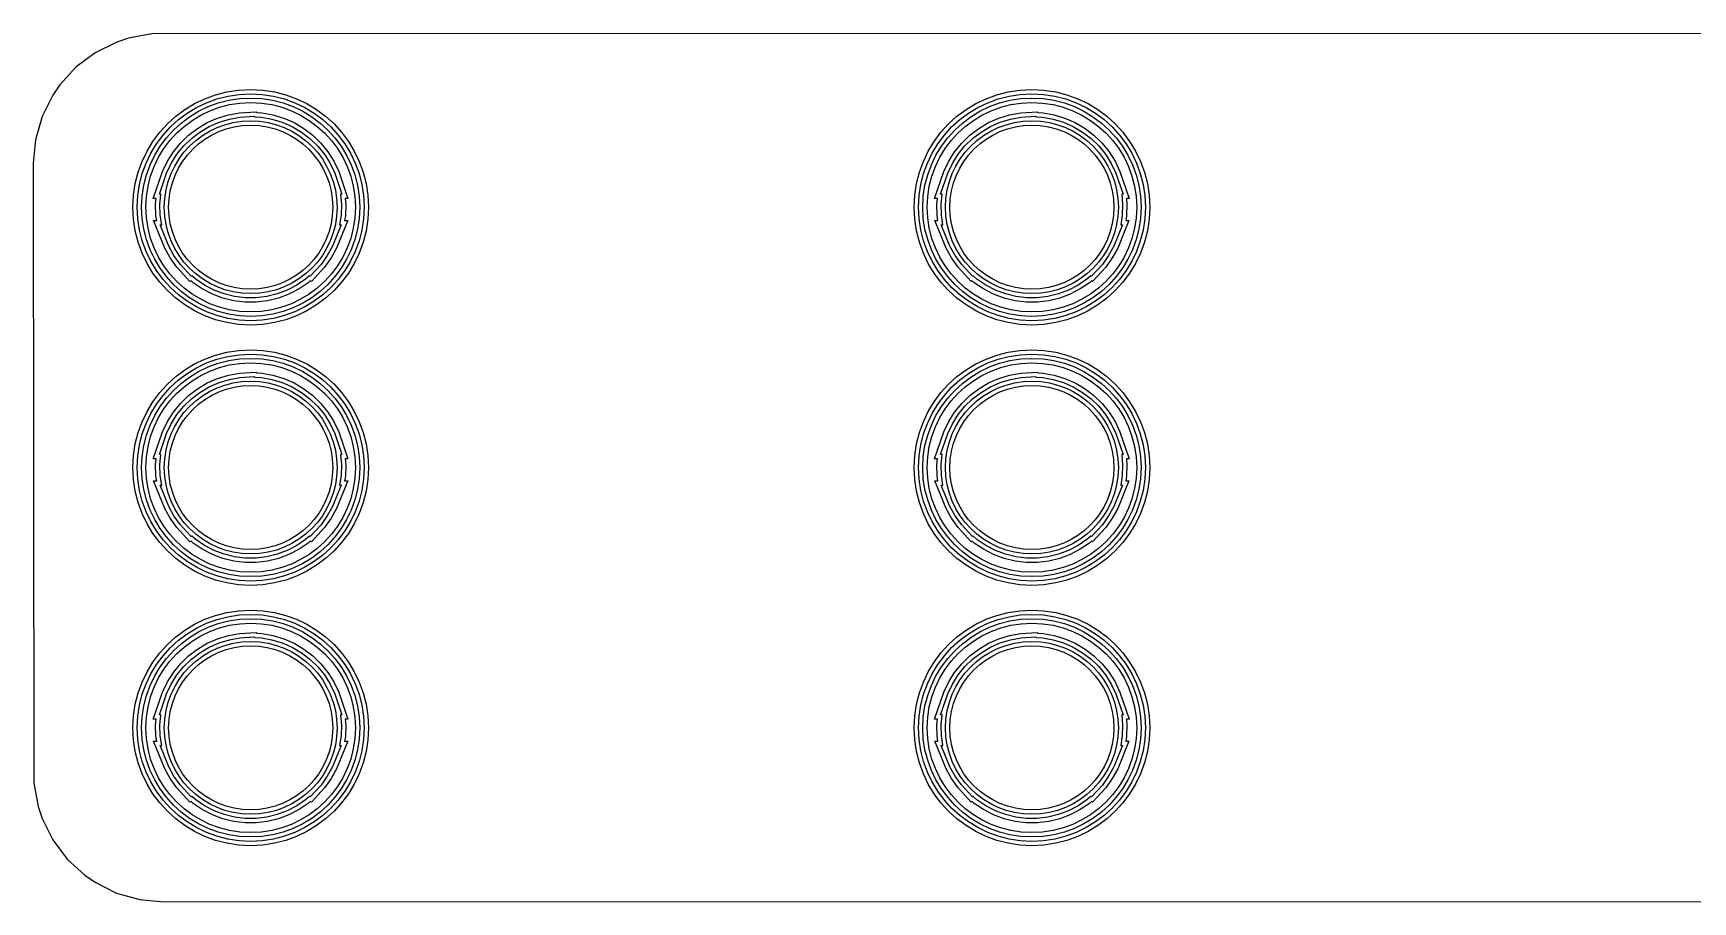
# Model space of a CAD drawing. Header units: millimetres. Extents: x -214 to 214, y -114 to 114.
# Drawn here: x -122.44 to -84.2, y 86.49 to 106.51 of the extents above; entities that cross this region are included whole.
import ezdxf

# ---------------------------------------------------------------- set-up
doc = ezdxf.new("R2010")
doc.units = ezdxf.units.MM
doc.layers.add('1', color=7, linetype='CONTINUOUS')

msp = doc.modelspace()

# ---------------------------------------------------------------- linework, layer by layer
at = {"layer": '1', "color": 0}
for p, q in [((-120.513, 106.306), (-121.011, 106.059)), ((-120.239, 106.398), (-120.513, 106.306)), ((-119.704, 106.497), (-120.239, 106.398)), ((-59.426, 106.51), (-119.704, 106.497)), ((-121.011, 106.059), (-121.454, 105.725)), ((-121.454, 105.725), (-121.823, 105.322)), ((-121.823, 105.322), (-121.985, 105.084)), ((-121.985, 105.084), (-122.233, 104.587)), ((-122.233, 104.587), (-122.385, 104.053)), ((-122.385, 104.053), (-122.436, 103.514)), ((-122.436, 103.514), (-122.437, 103.513)), ((-122.437, 103.513), (-122.424, 89.222)), ((-122.424, 89.222), (-122.325, 88.687)), ((-122.325, 88.687), (-122.233, 88.413)), ((-122.233, 88.413), (-121.986, 87.915)), ((-121.986, 87.915), (-121.652, 87.472)), ((-121.652, 87.472), (-121.249, 87.103)), ((-121.249, 87.103), (-121.011, 86.941)), ((-121.011, 86.941), (-120.514, 86.693)), ((-120.514, 86.693), (-119.98, 86.541)), ((-119.98, 86.541), (-119.428, 86.49)), ((-119.428, 86.49), (-59.149, 86.502))]:
    msp.add_line(p, q, dxfattribs=at)
at = {"layer": '1', "color": 1}
for p, q in [((-118.651, 104.315), (-118.427, 104.448)), ((-118.427, 104.448), (-118.189, 104.553)), ((-118.381, 104.359), (-118.155, 104.459)), ((-118.189, 104.553), (-117.94, 104.628)), ((-118.155, 104.459), (-117.917, 104.531)), ((-117.94, 104.628), (-117.685, 104.674)), ((-117.917, 104.531), (-117.673, 104.575)), ((-117.685, 104.674), (-117.303, 104.698)), ((-117.673, 104.575), (-117.342, 104.595)), ((-117.342, 104.595), (-117.332, 104.584)), ((-117.332, 104.584), (-117.18, 104.575)), ((-117.303, 104.698), (-117.286, 104.681)), ((-117.286, 104.681), (-117.168, 104.674)), ((-117.18, 104.575), (-116.936, 104.531)), ((-117.168, 104.674), (-116.913, 104.628)), ((-116.936, 104.531), (-116.698, 104.459)), ((-116.913, 104.628), (-116.664, 104.553)), ((-116.698, 104.459), (-116.472, 104.359)), ((-116.664, 104.553), (-116.426, 104.448)), ((-116.426, 104.448), (-116.202, 104.315)), ((-100.651, 104.315), (-100.427, 104.448)), ((-100.427, 104.448), (-100.189, 104.553)), ((-100.381, 104.359), (-100.155, 104.459)), ((-100.189, 104.553), (-99.94, 104.628)), ((-100.155, 104.459), (-99.917, 104.531)), ((-99.94, 104.628), (-99.685, 104.674)), ((-99.917, 104.531), (-99.673, 104.575)), ((-99.685, 104.674), (-99.303, 104.698)), ((-99.673, 104.575), (-99.342, 104.595)), ((-99.342, 104.595), (-99.332, 104.584)), ((-99.332, 104.584), (-99.18, 104.575)), ((-99.303, 104.698), (-99.286, 104.681)), ((-99.286, 104.681), (-99.168, 104.674)), ((-99.18, 104.575), (-98.936, 104.531)), ((-99.168, 104.674), (-98.913, 104.628)), ((-98.936, 104.531), (-98.698, 104.459)), ((-98.913, 104.628), (-98.664, 104.553)), ((-98.698, 104.459), (-98.472, 104.359)), ((-98.664, 104.553), (-98.426, 104.448)), ((-98.426, 104.448), (-98.202, 104.315)), ((-119.043, 103.978), (-118.857, 104.159)), ((-118.969, 103.91), (-118.792, 104.083)), ((-118.857, 104.159), (-118.651, 104.315)), ((-118.792, 104.083), (-118.595, 104.232)), ((-118.595, 104.232), (-118.381, 104.359)), ((-116.472, 104.359), (-116.258, 104.232)), ((-116.258, 104.232), (-116.061, 104.083)), ((-116.202, 104.315), (-115.996, 104.159)), ((-116.061, 104.083), (-115.884, 103.91)), ((-115.996, 104.159), (-115.81, 103.978)), ((-101.043, 103.978), (-100.857, 104.159)), ((-100.969, 103.91), (-100.792, 104.083)), ((-100.857, 104.159), (-100.651, 104.315)), ((-100.792, 104.083), (-100.595, 104.232)), ((-100.595, 104.232), (-100.381, 104.359)), ((-98.472, 104.359), (-98.258, 104.232)), ((-98.258, 104.232), (-98.061, 104.083)), ((-98.202, 104.315), (-97.996, 104.159)), ((-98.061, 104.083), (-97.884, 103.91)), ((-97.996, 104.159), (-97.81, 103.978)), ((-119.344, 103.558), (-119.206, 103.776)), ((-119.256, 103.51), (-119.125, 103.718)), ((-119.206, 103.776), (-119.043, 103.978)), ((-119.125, 103.718), (-118.969, 103.91)), ((-115.884, 103.91), (-115.728, 103.718)), ((-115.81, 103.978), (-115.647, 103.776)), ((-115.728, 103.718), (-115.597, 103.51)), ((-115.647, 103.776), (-115.509, 103.558)), ((-101.344, 103.558), (-101.206, 103.776)), ((-101.256, 103.51), (-101.125, 103.718)), ((-101.206, 103.776), (-101.043, 103.978)), ((-101.125, 103.718), (-100.969, 103.91)), ((-97.884, 103.91), (-97.728, 103.718)), ((-97.81, 103.978), (-97.647, 103.776)), ((-97.728, 103.718), (-97.597, 103.51)), ((-97.647, 103.776), (-97.509, 103.558)), ((-119.669, 102.698), (-119.456, 103.323)), ((-119.529, 102.798), (-119.364, 103.286)), ((-119.456, 103.323), (-119.344, 103.558)), ((-119.364, 103.286), (-119.256, 103.51)), ((-115.597, 103.51), (-115.489, 103.286)), ((-115.509, 103.558), (-115.397, 103.323)), ((-115.489, 103.286), (-115.324, 102.798)), ((-115.397, 103.323), (-115.184, 102.698)), ((-101.669, 102.698), (-101.456, 103.323)), ((-101.529, 102.798), (-101.364, 103.286)), ((-101.456, 103.323), (-101.344, 103.558)), ((-101.364, 103.286), (-101.256, 103.51)), ((-97.597, 103.51), (-97.489, 103.286)), ((-97.509, 103.558), (-97.397, 103.323)), ((-97.489, 103.286), (-97.324, 102.798)), ((-97.397, 103.323), (-97.184, 102.698)), ((-119.604, 102.698), (-119.669, 102.698)), ((-119.616, 102.565), (-119.604, 102.698)), ((-119.608, 102.305), (-119.616, 102.565)), ((-119.495, 102.798), (-119.529, 102.798)), ((-119.516, 102.562), (-119.495, 102.798)), ((-119.509, 102.314), (-119.516, 102.562)), ((-115.324, 102.798), (-115.358, 102.798)), ((-115.358, 102.798), (-115.337, 102.561)), ((-115.337, 102.561), (-115.344, 102.313)), ((-115.184, 102.698), (-115.249, 102.698)), ((-115.249, 102.698), (-115.237, 102.564)), ((-115.237, 102.564), (-115.245, 102.304)), ((-101.604, 102.698), (-101.669, 102.698)), ((-101.616, 102.565), (-101.604, 102.698)), ((-101.608, 102.305), (-101.616, 102.565)), ((-101.495, 102.798), (-101.529, 102.798)), ((-101.516, 102.562), (-101.495, 102.798)), ((-101.509, 102.314), (-101.516, 102.562)), ((-97.324, 102.798), (-97.358, 102.798)), ((-97.358, 102.798), (-97.337, 102.561)), ((-97.337, 102.561), (-97.344, 102.313)), ((-97.184, 102.698), (-97.249, 102.698)), ((-97.249, 102.698), (-97.237, 102.564)), ((-97.237, 102.564), (-97.245, 102.304)), ((-119.404, 101.558), (-119.662, 102.194)), ((-119.662, 102.194), (-119.592, 102.194)), ((-119.592, 102.194), (-119.608, 102.305)), ((-119.476, 102.094), (-119.509, 102.314)), ((-115.191, 102.194), (-115.449, 101.558)), ((-115.344, 102.313), (-115.377, 102.094)), ((-115.245, 102.304), (-115.261, 102.194)), ((-115.261, 102.194), (-115.191, 102.194)), ((-101.404, 101.558), (-101.662, 102.194)), ((-101.662, 102.194), (-101.592, 102.194)), ((-101.592, 102.194), (-101.608, 102.305)), ((-101.476, 102.094), (-101.509, 102.314)), ((-97.191, 102.194), (-97.449, 101.558)), ((-97.344, 102.313), (-97.377, 102.094)), ((-97.245, 102.304), (-97.261, 102.194)), ((-97.261, 102.194), (-97.191, 102.194)), ((-119.314, 101.601), (-119.514, 102.094)), ((-119.514, 102.094), (-119.476, 102.094)), ((-115.339, 102.094), (-115.539, 101.601)), ((-115.377, 102.094), (-115.339, 102.094)), ((-101.314, 101.601), (-101.514, 102.094)), ((-101.514, 102.094), (-101.476, 102.094)), ((-97.339, 102.094), (-97.539, 101.601)), ((-97.377, 102.094), (-97.339, 102.094)), ((-119.279, 101.331), (-119.404, 101.558)), ((-119.195, 101.384), (-119.314, 101.601)), ((-119.129, 101.12), (-119.279, 101.331)), ((-119.051, 101.183), (-119.195, 101.384)), ((-115.66, 101.383), (-115.803, 101.182)), ((-115.539, 101.601), (-115.66, 101.383)), ((-115.449, 101.558), (-115.575, 101.33)), ((-101.279, 101.331), (-101.404, 101.558)), ((-101.195, 101.384), (-101.314, 101.601)), ((-101.129, 101.12), (-101.279, 101.331)), ((-101.051, 101.183), (-101.195, 101.384)), ((-97.66, 101.383), (-97.803, 101.182)), ((-97.539, 101.601), (-97.66, 101.383)), ((-97.449, 101.558), (-97.575, 101.33)), ((-118.826, 100.789), (-119.129, 101.12)), ((-118.798, 100.907), (-119.051, 101.183)), ((-115.803, 101.182), (-116.055, 100.907)), ((-115.725, 101.119), (-116.027, 100.789)), ((-115.575, 101.33), (-115.725, 101.119)), ((-100.826, 100.789), (-101.129, 101.12)), ((-100.798, 100.907), (-101.051, 101.183)), ((-97.803, 101.182), (-98.055, 100.907)), ((-97.725, 101.119), (-98.027, 100.789)), ((-97.575, 101.33), (-97.725, 101.119)), ((-118.801, 100.799), (-118.826, 100.789)), ((-118.754, 100.758), (-118.801, 100.799)), ((-118.781, 100.914), (-118.798, 100.907)), ((-118.693, 100.838), (-118.781, 100.914)), ((-118.541, 100.614), (-118.754, 100.758)), ((-118.49, 100.7), (-118.693, 100.838)), ((-118.308, 100.495), (-118.541, 100.614)), ((-118.268, 100.587), (-118.49, 100.7)), ((-118.038, 100.501), (-118.268, 100.587)), ((-116.585, 100.587), (-116.815, 100.501)), ((-116.363, 100.7), (-116.585, 100.587)), ((-116.312, 100.614), (-116.545, 100.495)), ((-116.16, 100.838), (-116.363, 100.7)), ((-116.099, 100.758), (-116.312, 100.614)), ((-116.072, 100.914), (-116.16, 100.838)), ((-116.052, 100.799), (-116.099, 100.758)), ((-116.055, 100.907), (-116.072, 100.914)), ((-116.027, 100.789), (-116.052, 100.799)), ((-100.801, 100.799), (-100.826, 100.789)), ((-100.754, 100.758), (-100.801, 100.799)), ((-100.781, 100.914), (-100.798, 100.907)), ((-100.693, 100.838), (-100.781, 100.914)), ((-100.541, 100.614), (-100.754, 100.758)), ((-100.49, 100.7), (-100.693, 100.838)), ((-100.308, 100.495), (-100.541, 100.614)), ((-100.268, 100.587), (-100.49, 100.7)), ((-100.038, 100.501), (-100.268, 100.587)), ((-98.585, 100.587), (-98.815, 100.501)), ((-98.363, 100.7), (-98.585, 100.587)), ((-98.312, 100.614), (-98.545, 100.495)), ((-98.16, 100.838), (-98.363, 100.7)), ((-98.099, 100.758), (-98.312, 100.614)), ((-98.072, 100.914), (-98.16, 100.838)), ((-98.052, 100.799), (-98.099, 100.758)), ((-98.055, 100.907), (-98.072, 100.914)), ((-98.027, 100.789), (-98.052, 100.799)), ((-118.067, 100.405), (-118.308, 100.495)), ((-117.814, 100.343), (-118.067, 100.405)), ((-117.796, 100.442), (-118.038, 100.501)), ((-117.555, 100.313), (-117.814, 100.343)), ((-117.55, 100.413), (-117.796, 100.442)), ((-117.298, 100.313), (-117.555, 100.313)), ((-117.303, 100.413), (-117.55, 100.413)), ((-117.057, 100.442), (-117.303, 100.413)), ((-117.039, 100.343), (-117.298, 100.313)), ((-116.815, 100.501), (-117.057, 100.442)), ((-116.786, 100.405), (-117.039, 100.343)), ((-116.545, 100.495), (-116.786, 100.405)), ((-100.067, 100.405), (-100.308, 100.495)), ((-99.814, 100.343), (-100.067, 100.405)), ((-99.796, 100.442), (-100.038, 100.501)), ((-99.555, 100.313), (-99.814, 100.343)), ((-99.55, 100.413), (-99.796, 100.442)), ((-99.298, 100.313), (-99.555, 100.313)), ((-99.303, 100.413), (-99.55, 100.413)), ((-99.057, 100.442), (-99.303, 100.413)), ((-99.039, 100.343), (-99.298, 100.313)), ((-98.815, 100.501), (-99.057, 100.442)), ((-98.786, 100.405), (-99.039, 100.343)), ((-98.545, 100.495), (-98.786, 100.405)), ((-117.94, 98.628), (-117.685, 98.674)), ((-117.685, 98.674), (-117.303, 98.698)), ((-117.303, 98.698), (-117.286, 98.681)), ((-117.286, 98.681), (-117.168, 98.674)), ((-117.168, 98.674), (-116.913, 98.628)), ((-99.94, 98.628), (-99.685, 98.674)), ((-99.685, 98.674), (-99.303, 98.698)), ((-99.303, 98.698), (-99.286, 98.681)), ((-99.286, 98.681), (-99.168, 98.674)), ((-99.168, 98.674), (-98.913, 98.628)), ((-118.857, 98.159), (-118.651, 98.315)), ((-118.651, 98.315), (-118.427, 98.448)), ((-118.595, 98.232), (-118.381, 98.359)), ((-118.427, 98.448), (-118.189, 98.553)), ((-118.381, 98.359), (-118.155, 98.459)), ((-118.189, 98.553), (-117.94, 98.628)), ((-118.155, 98.459), (-117.917, 98.531)), ((-117.917, 98.531), (-117.673, 98.575)), ((-117.673, 98.575), (-117.342, 98.595)), ((-117.342, 98.595), (-117.332, 98.584)), ((-117.332, 98.584), (-117.18, 98.575)), ((-117.18, 98.575), (-116.936, 98.531)), ((-116.936, 98.531), (-116.698, 98.459)), ((-116.913, 98.628), (-116.664, 98.553)), ((-116.698, 98.459), (-116.472, 98.359)), ((-116.664, 98.553), (-116.426, 98.448)), ((-116.472, 98.359), (-116.258, 98.232)), ((-116.426, 98.448), (-116.202, 98.315)), ((-116.202, 98.315), (-115.996, 98.159)), ((-100.857, 98.159), (-100.651, 98.315)), ((-100.651, 98.315), (-100.427, 98.448)), ((-100.595, 98.232), (-100.381, 98.359)), ((-100.427, 98.448), (-100.189, 98.553)), ((-100.381, 98.359), (-100.155, 98.459)), ((-100.189, 98.553), (-99.94, 98.628)), ((-100.155, 98.459), (-99.917, 98.531)), ((-99.917, 98.531), (-99.673, 98.575)), ((-99.673, 98.575), (-99.342, 98.595)), ((-99.342, 98.595), (-99.332, 98.584)), ((-99.332, 98.584), (-99.18, 98.575)), ((-99.18, 98.575), (-98.936, 98.531)), ((-98.936, 98.531), (-98.698, 98.459)), ((-98.913, 98.628), (-98.664, 98.553)), ((-98.698, 98.459), (-98.472, 98.359)), ((-98.664, 98.553), (-98.426, 98.448)), ((-98.472, 98.359), (-98.258, 98.232)), ((-98.426, 98.448), (-98.202, 98.315)), ((-98.202, 98.315), (-97.996, 98.159)), ((-119.206, 97.776), (-119.043, 97.978)), ((-119.125, 97.718), (-118.969, 97.91)), ((-119.043, 97.978), (-118.857, 98.159)), ((-118.969, 97.91), (-118.792, 98.083)), ((-118.792, 98.083), (-118.595, 98.232)), ((-116.258, 98.232), (-116.061, 98.083)), ((-116.061, 98.083), (-115.884, 97.91)), ((-115.996, 98.159), (-115.81, 97.978)), ((-115.884, 97.91), (-115.728, 97.718)), ((-115.81, 97.978), (-115.647, 97.776)), ((-101.206, 97.776), (-101.043, 97.978)), ((-101.125, 97.718), (-100.969, 97.91)), ((-101.043, 97.978), (-100.857, 98.159)), ((-100.969, 97.91), (-100.792, 98.083)), ((-100.792, 98.083), (-100.595, 98.232)), ((-98.258, 98.232), (-98.061, 98.083)), ((-98.061, 98.083), (-97.884, 97.91)), ((-97.996, 98.159), (-97.81, 97.978)), ((-97.884, 97.91), (-97.728, 97.718)), ((-97.81, 97.978), (-97.647, 97.776)), ((-119.456, 97.323), (-119.344, 97.558)), ((-119.364, 97.286), (-119.256, 97.51)), ((-119.344, 97.558), (-119.206, 97.776)), ((-119.256, 97.51), (-119.125, 97.718)), ((-115.728, 97.718), (-115.597, 97.51)), ((-115.647, 97.776), (-115.509, 97.558)), ((-115.597, 97.51), (-115.489, 97.286)), ((-115.509, 97.558), (-115.397, 97.323)), ((-101.456, 97.323), (-101.344, 97.558)), ((-101.364, 97.286), (-101.256, 97.51)), ((-101.344, 97.558), (-101.206, 97.776)), ((-101.256, 97.51), (-101.125, 97.718)), ((-97.728, 97.718), (-97.597, 97.51)), ((-97.647, 97.776), (-97.509, 97.558)), ((-97.597, 97.51), (-97.489, 97.286)), ((-97.509, 97.558), (-97.397, 97.323)), ((-119.669, 96.698), (-119.456, 97.323)), ((-119.529, 96.798), (-119.364, 97.286)), ((-115.489, 97.286), (-115.324, 96.798)), ((-115.397, 97.323), (-115.184, 96.698)), ((-101.669, 96.698), (-101.456, 97.323)), ((-101.529, 96.798), (-101.364, 97.286)), ((-97.489, 97.286), (-97.324, 96.798)), ((-97.397, 97.323), (-97.184, 96.698)), ((-119.495, 96.798), (-119.529, 96.798)), ((-119.516, 96.562), (-119.495, 96.798)), ((-115.324, 96.798), (-115.358, 96.798)), ((-115.358, 96.798), (-115.337, 96.561)), ((-101.495, 96.798), (-101.529, 96.798)), ((-101.516, 96.562), (-101.495, 96.798)), ((-97.324, 96.798), (-97.358, 96.798)), ((-97.358, 96.798), (-97.337, 96.561)), ((-119.604, 96.698), (-119.669, 96.698)), ((-119.616, 96.565), (-119.604, 96.698)), ((-119.608, 96.305), (-119.616, 96.565)), ((-119.509, 96.314), (-119.516, 96.562)), ((-115.337, 96.561), (-115.344, 96.313)), ((-115.184, 96.698), (-115.249, 96.698)), ((-115.249, 96.698), (-115.237, 96.564)), ((-115.237, 96.564), (-115.245, 96.304)), ((-101.604, 96.698), (-101.669, 96.698)), ((-101.616, 96.565), (-101.604, 96.698)), ((-101.608, 96.305), (-101.616, 96.565)), ((-101.509, 96.314), (-101.516, 96.562)), ((-97.337, 96.561), (-97.344, 96.313)), ((-97.184, 96.698), (-97.249, 96.698)), ((-97.249, 96.698), (-97.237, 96.564)), ((-97.237, 96.564), (-97.245, 96.304)), ((-119.404, 95.558), (-119.662, 96.194)), ((-119.662, 96.194), (-119.592, 96.194)), ((-119.592, 96.194), (-119.608, 96.305)), ((-119.314, 95.601), (-119.514, 96.094)), ((-119.514, 96.094), (-119.476, 96.094)), ((-119.476, 96.094), (-119.509, 96.314)), ((-115.339, 96.094), (-115.539, 95.601)), ((-115.191, 96.194), (-115.449, 95.558)), ((-115.344, 96.313), (-115.377, 96.094)), ((-115.377, 96.094), (-115.339, 96.094)), ((-115.245, 96.304), (-115.261, 96.194)), ((-115.261, 96.194), (-115.191, 96.194)), ((-101.404, 95.558), (-101.662, 96.194)), ((-101.662, 96.194), (-101.592, 96.194)), ((-101.592, 96.194), (-101.608, 96.305)), ((-101.314, 95.601), (-101.514, 96.094)), ((-101.514, 96.094), (-101.476, 96.094)), ((-101.476, 96.094), (-101.509, 96.314)), ((-97.339, 96.094), (-97.539, 95.601)), ((-97.191, 96.194), (-97.449, 95.558)), ((-97.344, 96.313), (-97.377, 96.094)), ((-97.377, 96.094), (-97.339, 96.094)), ((-97.245, 96.304), (-97.261, 96.194)), ((-97.261, 96.194), (-97.191, 96.194)), ((-119.195, 95.384), (-119.314, 95.601)), ((-115.539, 95.601), (-115.66, 95.383)), ((-101.195, 95.384), (-101.314, 95.601)), ((-97.539, 95.601), (-97.66, 95.383)), ((-119.279, 95.331), (-119.404, 95.558)), ((-119.129, 95.12), (-119.279, 95.331)), ((-119.051, 95.183), (-119.195, 95.384)), ((-115.66, 95.383), (-115.803, 95.182)), ((-115.575, 95.33), (-115.725, 95.119)), ((-115.449, 95.558), (-115.575, 95.33)), ((-101.279, 95.331), (-101.404, 95.558)), ((-101.129, 95.12), (-101.279, 95.331)), ((-101.051, 95.183), (-101.195, 95.384)), ((-97.66, 95.383), (-97.803, 95.182)), ((-97.575, 95.33), (-97.725, 95.119)), ((-97.449, 95.558), (-97.575, 95.33)), ((-118.826, 94.789), (-119.129, 95.12)), ((-118.798, 94.907), (-119.051, 95.183)), ((-118.781, 94.914), (-118.798, 94.907)), ((-118.693, 94.838), (-118.781, 94.914)), ((-118.49, 94.7), (-118.693, 94.838)), ((-116.16, 94.838), (-116.363, 94.7)), ((-116.072, 94.914), (-116.16, 94.838)), ((-116.055, 94.907), (-116.072, 94.914)), ((-115.803, 95.182), (-116.055, 94.907)), ((-115.725, 95.119), (-116.027, 94.789)), ((-100.826, 94.789), (-101.129, 95.12)), ((-100.798, 94.907), (-101.051, 95.183)), ((-100.781, 94.914), (-100.798, 94.907)), ((-100.693, 94.838), (-100.781, 94.914)), ((-100.49, 94.7), (-100.693, 94.838)), ((-98.16, 94.838), (-98.363, 94.7)), ((-98.072, 94.914), (-98.16, 94.838)), ((-98.055, 94.907), (-98.072, 94.914)), ((-97.803, 95.182), (-98.055, 94.907)), ((-97.725, 95.119), (-98.027, 94.789)), ((-118.801, 94.799), (-118.826, 94.789)), ((-118.754, 94.758), (-118.801, 94.799)), ((-118.541, 94.614), (-118.754, 94.758)), ((-118.308, 94.495), (-118.541, 94.614)), ((-118.268, 94.587), (-118.49, 94.7)), ((-118.067, 94.405), (-118.308, 94.495)), ((-118.038, 94.501), (-118.268, 94.587)), ((-117.796, 94.442), (-118.038, 94.501)), ((-116.815, 94.501), (-117.057, 94.442)), ((-116.585, 94.587), (-116.815, 94.501)), ((-116.545, 94.495), (-116.786, 94.405)), ((-116.363, 94.7), (-116.585, 94.587)), ((-116.312, 94.614), (-116.545, 94.495)), ((-116.099, 94.758), (-116.312, 94.614)), ((-116.052, 94.799), (-116.099, 94.758)), ((-116.027, 94.789), (-116.052, 94.799)), ((-100.801, 94.799), (-100.826, 94.789)), ((-100.754, 94.758), (-100.801, 94.799)), ((-100.541, 94.614), (-100.754, 94.758)), ((-100.308, 94.495), (-100.541, 94.614)), ((-100.268, 94.587), (-100.49, 94.7)), ((-100.067, 94.405), (-100.308, 94.495)), ((-100.038, 94.501), (-100.268, 94.587)), ((-99.796, 94.442), (-100.038, 94.501)), ((-98.815, 94.501), (-99.057, 94.442)), ((-98.585, 94.587), (-98.815, 94.501)), ((-98.545, 94.495), (-98.786, 94.405)), ((-98.363, 94.7), (-98.585, 94.587)), ((-98.312, 94.614), (-98.545, 94.495)), ((-98.099, 94.758), (-98.312, 94.614)), ((-98.052, 94.799), (-98.099, 94.758)), ((-98.027, 94.789), (-98.052, 94.799)), ((-117.814, 94.343), (-118.067, 94.405)), ((-117.555, 94.313), (-117.814, 94.343)), ((-117.55, 94.413), (-117.796, 94.442)), ((-117.298, 94.313), (-117.555, 94.313)), ((-117.303, 94.413), (-117.55, 94.413)), ((-117.057, 94.442), (-117.303, 94.413)), ((-117.039, 94.343), (-117.298, 94.313)), ((-116.786, 94.405), (-117.039, 94.343)), ((-99.814, 94.343), (-100.067, 94.405)), ((-99.555, 94.313), (-99.814, 94.343)), ((-99.55, 94.413), (-99.796, 94.442)), ((-99.298, 94.313), (-99.555, 94.313)), ((-99.303, 94.413), (-99.55, 94.413)), ((-99.057, 94.442), (-99.303, 94.413)), ((-99.039, 94.343), (-99.298, 94.313)), ((-98.786, 94.405), (-99.039, 94.343)), ((-118.427, 92.448), (-118.189, 92.553)), ((-118.189, 92.553), (-117.94, 92.628)), ((-117.94, 92.628), (-117.685, 92.674)), ((-117.917, 92.531), (-117.673, 92.575)), ((-117.685, 92.674), (-117.303, 92.698)), ((-117.673, 92.575), (-117.342, 92.595)), ((-117.342, 92.595), (-117.332, 92.584)), ((-117.332, 92.584), (-117.18, 92.575)), ((-117.303, 92.698), (-117.286, 92.681)), ((-117.286, 92.681), (-117.168, 92.674)), ((-117.18, 92.575), (-116.936, 92.531)), ((-117.168, 92.674), (-116.913, 92.628)), ((-116.913, 92.628), (-116.664, 92.553)), ((-116.664, 92.553), (-116.426, 92.448)), ((-100.427, 92.448), (-100.189, 92.553)), ((-100.189, 92.553), (-99.94, 92.628)), ((-99.94, 92.628), (-99.685, 92.674)), ((-99.917, 92.531), (-99.673, 92.575)), ((-99.685, 92.674), (-99.303, 92.698)), ((-99.673, 92.575), (-99.342, 92.595)), ((-99.342, 92.595), (-99.332, 92.584)), ((-99.332, 92.584), (-99.18, 92.575)), ((-99.303, 92.698), (-99.286, 92.681)), ((-99.286, 92.681), (-99.168, 92.674)), ((-99.18, 92.575), (-98.936, 92.531)), ((-99.168, 92.674), (-98.913, 92.628)), ((-98.913, 92.628), (-98.664, 92.553)), ((-98.664, 92.553), (-98.426, 92.448)), ((-119.043, 91.978), (-118.857, 92.159)), ((-118.857, 92.159), (-118.651, 92.315)), ((-118.792, 92.083), (-118.595, 92.232)), ((-118.651, 92.315), (-118.427, 92.448)), ((-118.595, 92.232), (-118.381, 92.359)), ((-118.381, 92.359), (-118.155, 92.459)), ((-118.155, 92.459), (-117.917, 92.531)), ((-116.936, 92.531), (-116.698, 92.459)), ((-116.698, 92.459), (-116.472, 92.359)), ((-116.472, 92.359), (-116.258, 92.232)), ((-116.426, 92.448), (-116.202, 92.315)), ((-116.258, 92.232), (-116.061, 92.083)), ((-116.202, 92.315), (-115.996, 92.159)), ((-115.996, 92.159), (-115.81, 91.978)), ((-101.043, 91.978), (-100.857, 92.159)), ((-100.857, 92.159), (-100.651, 92.315)), ((-100.792, 92.083), (-100.595, 92.232)), ((-100.651, 92.315), (-100.427, 92.448)), ((-100.595, 92.232), (-100.381, 92.359)), ((-100.381, 92.359), (-100.155, 92.459)), ((-100.155, 92.459), (-99.917, 92.531)), ((-98.936, 92.531), (-98.698, 92.459)), ((-98.698, 92.459), (-98.472, 92.359)), ((-98.472, 92.359), (-98.258, 92.232)), ((-98.426, 92.448), (-98.202, 92.315)), ((-98.258, 92.232), (-98.061, 92.083)), ((-98.202, 92.315), (-97.996, 92.159)), ((-97.996, 92.159), (-97.81, 91.978)), ((-119.344, 91.558), (-119.206, 91.776)), ((-119.206, 91.776), (-119.043, 91.978)), ((-119.125, 91.718), (-118.969, 91.91)), ((-118.969, 91.91), (-118.792, 92.083)), ((-116.061, 92.083), (-115.884, 91.91)), ((-115.884, 91.91), (-115.728, 91.718)), ((-115.81, 91.978), (-115.647, 91.776)), ((-115.647, 91.776), (-115.509, 91.558)), ((-101.344, 91.558), (-101.206, 91.776)), ((-101.206, 91.776), (-101.043, 91.978)), ((-101.125, 91.718), (-100.969, 91.91)), ((-100.969, 91.91), (-100.792, 92.083)), ((-98.061, 92.083), (-97.884, 91.91)), ((-97.884, 91.91), (-97.728, 91.718)), ((-97.81, 91.978), (-97.647, 91.776)), ((-97.647, 91.776), (-97.509, 91.558)), ((-119.456, 91.323), (-119.344, 91.558)), ((-119.364, 91.286), (-119.256, 91.51)), ((-119.256, 91.51), (-119.125, 91.718)), ((-115.728, 91.718), (-115.597, 91.51)), ((-115.597, 91.51), (-115.489, 91.286)), ((-115.509, 91.558), (-115.397, 91.323)), ((-101.456, 91.323), (-101.344, 91.558)), ((-101.364, 91.286), (-101.256, 91.51)), ((-101.256, 91.51), (-101.125, 91.718)), ((-97.728, 91.718), (-97.597, 91.51)), ((-97.597, 91.51), (-97.489, 91.286)), ((-97.509, 91.558), (-97.397, 91.323)), ((-119.669, 90.698), (-119.456, 91.323)), ((-119.529, 90.798), (-119.364, 91.286)), ((-115.489, 91.286), (-115.324, 90.798)), ((-115.397, 91.323), (-115.184, 90.698)), ((-101.669, 90.698), (-101.456, 91.323)), ((-101.529, 90.798), (-101.364, 91.286)), ((-97.489, 91.286), (-97.324, 90.798)), ((-97.397, 91.323), (-97.184, 90.698)), ((-119.604, 90.698), (-119.669, 90.698)), ((-119.616, 90.565), (-119.604, 90.698)), ((-119.495, 90.798), (-119.529, 90.798)), ((-119.516, 90.562), (-119.495, 90.798)), ((-115.324, 90.798), (-115.358, 90.798)), ((-115.358, 90.798), (-115.337, 90.561)), ((-115.184, 90.698), (-115.249, 90.698)), ((-115.249, 90.698), (-115.237, 90.564)), ((-101.604, 90.698), (-101.669, 90.698)), ((-101.616, 90.565), (-101.604, 90.698)), ((-101.495, 90.798), (-101.529, 90.798)), ((-101.516, 90.562), (-101.495, 90.798)), ((-97.324, 90.798), (-97.358, 90.798)), ((-97.358, 90.798), (-97.337, 90.561)), ((-97.184, 90.698), (-97.249, 90.698)), ((-97.249, 90.698), (-97.237, 90.564)), ((-119.608, 90.305), (-119.616, 90.565)), ((-119.592, 90.194), (-119.608, 90.305)), ((-119.509, 90.314), (-119.516, 90.562)), ((-119.476, 90.094), (-119.509, 90.314)), ((-115.344, 90.313), (-115.377, 90.094)), ((-115.337, 90.561), (-115.344, 90.313)), ((-115.245, 90.304), (-115.261, 90.194)), ((-115.237, 90.564), (-115.245, 90.304)), ((-101.608, 90.305), (-101.616, 90.565)), ((-101.592, 90.194), (-101.608, 90.305)), ((-101.509, 90.314), (-101.516, 90.562)), ((-101.476, 90.094), (-101.509, 90.314)), ((-97.344, 90.313), (-97.377, 90.094)), ((-97.337, 90.561), (-97.344, 90.313)), ((-97.245, 90.304), (-97.261, 90.194)), ((-97.237, 90.564), (-97.245, 90.304)), ((-119.404, 89.558), (-119.662, 90.194)), ((-119.662, 90.194), (-119.592, 90.194)), ((-119.314, 89.601), (-119.514, 90.094)), ((-119.514, 90.094), (-119.476, 90.094)), ((-115.339, 90.094), (-115.539, 89.601)), ((-115.191, 90.194), (-115.449, 89.558)), ((-115.377, 90.094), (-115.339, 90.094)), ((-115.261, 90.194), (-115.191, 90.194)), ((-101.404, 89.558), (-101.662, 90.194)), ((-101.662, 90.194), (-101.592, 90.194)), ((-101.314, 89.601), (-101.514, 90.094)), ((-101.514, 90.094), (-101.476, 90.094)), ((-97.339, 90.094), (-97.539, 89.601)), ((-97.191, 90.194), (-97.449, 89.558)), ((-97.377, 90.094), (-97.339, 90.094)), ((-97.261, 90.194), (-97.191, 90.194)), ((-119.279, 89.331), (-119.404, 89.558)), ((-119.195, 89.384), (-119.314, 89.601)), ((-115.539, 89.601), (-115.66, 89.383)), ((-115.449, 89.558), (-115.575, 89.33)), ((-101.279, 89.331), (-101.404, 89.558)), ((-101.195, 89.384), (-101.314, 89.601)), ((-97.539, 89.601), (-97.66, 89.383)), ((-97.449, 89.558), (-97.575, 89.33)), ((-119.129, 89.12), (-119.279, 89.331)), ((-119.051, 89.183), (-119.195, 89.384)), ((-118.826, 88.789), (-119.129, 89.12)), ((-118.798, 88.907), (-119.051, 89.183)), ((-115.803, 89.182), (-116.055, 88.907)), ((-115.725, 89.119), (-116.027, 88.789)), ((-115.66, 89.383), (-115.803, 89.182)), ((-115.575, 89.33), (-115.725, 89.119)), ((-101.129, 89.12), (-101.279, 89.331)), ((-101.051, 89.183), (-101.195, 89.384)), ((-100.826, 88.789), (-101.129, 89.12)), ((-100.798, 88.907), (-101.051, 89.183)), ((-97.803, 89.182), (-98.055, 88.907)), ((-97.725, 89.119), (-98.027, 88.789)), ((-97.66, 89.383), (-97.803, 89.182)), ((-97.575, 89.33), (-97.725, 89.119)), ((-118.801, 88.799), (-118.826, 88.789)), ((-118.754, 88.758), (-118.801, 88.799)), ((-118.781, 88.914), (-118.798, 88.907)), ((-118.693, 88.838), (-118.781, 88.914)), ((-118.541, 88.614), (-118.754, 88.758)), ((-118.49, 88.7), (-118.693, 88.838)), ((-116.16, 88.838), (-116.363, 88.7)), ((-116.099, 88.758), (-116.312, 88.614)), ((-116.072, 88.914), (-116.16, 88.838)), ((-116.052, 88.799), (-116.099, 88.758)), ((-116.055, 88.907), (-116.072, 88.914)), ((-116.027, 88.789), (-116.052, 88.799)), ((-100.801, 88.799), (-100.826, 88.789)), ((-100.754, 88.758), (-100.801, 88.799)), ((-100.781, 88.914), (-100.798, 88.907)), ((-100.693, 88.838), (-100.781, 88.914)), ((-100.541, 88.614), (-100.754, 88.758)), ((-100.49, 88.7), (-100.693, 88.838)), ((-98.16, 88.838), (-98.363, 88.7)), ((-98.099, 88.758), (-98.312, 88.614)), ((-98.072, 88.914), (-98.16, 88.838)), ((-98.052, 88.799), (-98.099, 88.758)), ((-98.055, 88.907), (-98.072, 88.914)), ((-98.027, 88.789), (-98.052, 88.799)), ((-118.308, 88.495), (-118.541, 88.614)), ((-118.268, 88.587), (-118.49, 88.7)), ((-118.067, 88.405), (-118.308, 88.495)), ((-118.038, 88.501), (-118.268, 88.587)), ((-117.814, 88.343), (-118.067, 88.405)), ((-117.796, 88.442), (-118.038, 88.501)), ((-117.555, 88.313), (-117.814, 88.343)), ((-117.55, 88.413), (-117.796, 88.442)), ((-117.303, 88.413), (-117.55, 88.413)), ((-117.057, 88.442), (-117.303, 88.413)), ((-117.039, 88.343), (-117.298, 88.313)), ((-116.815, 88.501), (-117.057, 88.442)), ((-116.786, 88.405), (-117.039, 88.343)), ((-116.585, 88.587), (-116.815, 88.501)), ((-116.545, 88.495), (-116.786, 88.405)), ((-116.363, 88.7), (-116.585, 88.587)), ((-116.312, 88.614), (-116.545, 88.495)), ((-100.308, 88.495), (-100.541, 88.614)), ((-100.268, 88.587), (-100.49, 88.7)), ((-100.067, 88.405), (-100.308, 88.495)), ((-100.038, 88.501), (-100.268, 88.587)), ((-99.814, 88.343), (-100.067, 88.405)), ((-99.796, 88.442), (-100.038, 88.501)), ((-99.555, 88.313), (-99.814, 88.343)), ((-99.55, 88.413), (-99.796, 88.442)), ((-99.303, 88.413), (-99.55, 88.413)), ((-99.057, 88.442), (-99.303, 88.413)), ((-99.039, 88.343), (-99.298, 88.313)), ((-98.815, 88.501), (-99.057, 88.442)), ((-98.786, 88.405), (-99.039, 88.343)), ((-98.585, 88.587), (-98.815, 88.501)), ((-98.545, 88.495), (-98.786, 88.405)), ((-98.363, 88.7), (-98.585, 88.587)), ((-98.312, 88.614), (-98.545, 88.495)), ((-117.298, 88.313), (-117.555, 88.313)), ((-99.298, 88.313), (-99.555, 88.313))]:
    msp.add_line(p, q, dxfattribs=at)
for centre, radius in [((-117.426, 102.499), 2.715), ((-99.426, 102.499), 2.715), ((-117.426, 102.499), 2.615), ((-117.426, 102.499), 2.515), ((-117.426, 102.499), 2.414), ((-99.426, 102.499), 2.615), ((-99.426, 102.499), 2.515), ((-99.426, 102.499), 2.414), ((-117.426, 102.499), 1.991), ((-99.426, 102.499), 1.991), ((-117.426, 102.499), 1.89), ((-99.426, 102.499), 1.89), ((-117.426, 96.499), 2.715), ((-117.426, 96.499), 2.615), ((-99.426, 96.499), 2.715), ((-99.426, 96.499), 2.615), ((-117.426, 96.499), 2.515), ((-117.426, 96.499), 2.414), ((-99.426, 96.499), 2.515), ((-99.426, 96.499), 2.414), ((-117.426, 96.499), 1.991), ((-117.426, 96.499), 1.89), ((-99.426, 96.499), 1.991), ((-99.426, 96.499), 1.89), ((-117.426, 90.499), 2.715), ((-117.426, 90.499), 2.615), ((-117.426, 90.499), 2.515), ((-99.426, 90.499), 2.715), ((-99.426, 90.499), 2.615), ((-99.426, 90.499), 2.515), ((-117.426, 90.499), 2.414), ((-99.426, 90.499), 2.414), ((-117.426, 90.499), 1.991), ((-117.426, 90.499), 1.89), ((-99.426, 90.499), 1.991), ((-99.426, 90.499), 1.89)]:
    msp.add_circle(centre, radius, dxfattribs=at)
at = {"layer": '1', "color": 0}
for centre in [(-117.426, 102.499), (-99.426, 102.499), (-117.426, 96.499), (-99.426, 96.499), (-117.426, 90.499), (-99.426, 90.499)]:
    msp.add_circle(centre, 1.89, dxfattribs=at)

doc.saveas('drawing.dxf')
